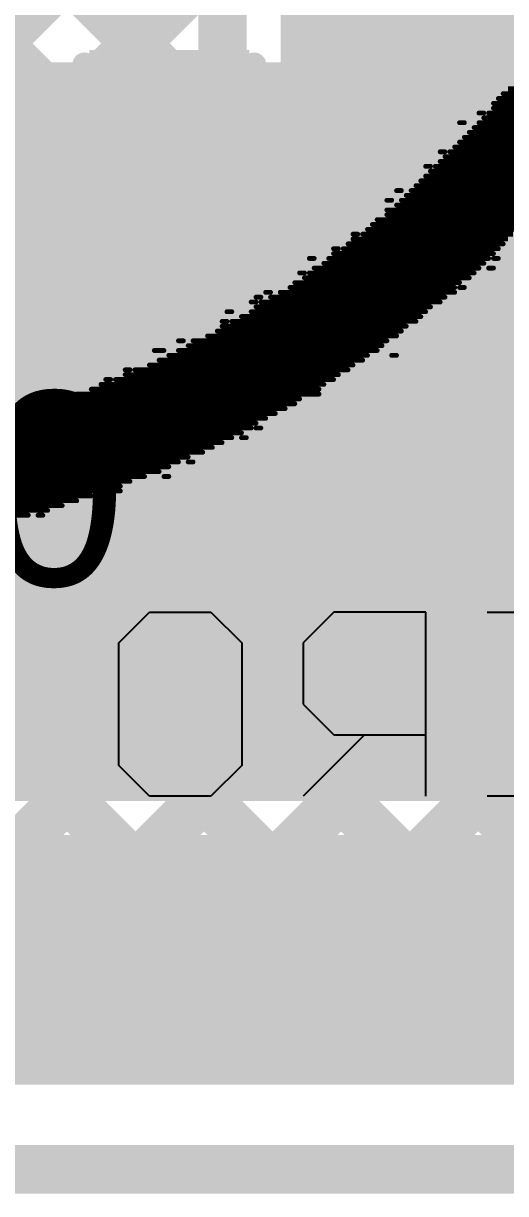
# Model space of a CAD drawing. Header units: millimetres. Extents: x 0.79 to 4.38, y 0.99 to 3.94.
# Drawn here: x 3.074 to 3.1735, y 0.993 to 1.2345 of the extents above; entities that cross this region are included whole.
import ezdxf

# ---------------------------------------------------------------- set-up
doc = ezdxf.new("R2010")
doc.units = ezdxf.units.MM
doc.header["$MEASUREMENT"] = 0
for name, color, linetype in [('BottomLayer', 5, 'Continuous'), ('BottomOverlay', 54, 'Continuous'), ('Mechanical2', 216, 'Continuous'), ('TopLayer', 1, 'Continuous'), ('TopOverlay', 2, 'Continuous'), ('TopPaste', 8, 'Continuous'), ('TopSolder', 216, 'Continuous')]:
    doc.layers.add(name, color=color, linetype=linetype)

# ---------------------------------------------------------------- blocks, each defined once
blk = doc.blocks.new('SOT_23_89')
at = {"layer": 'TopLayer'}
for points in [[(-0.01614, 0.02126), (0.01614, 0.02126), (-0.01614, 0.05748), (0.01614, 0.05748)], [(-0.05354, -0.05748), (-0.02126, -0.05748), (-0.05354, -0.02126), (-0.02126, -0.02126)], [(0.02126, -0.05748), (0.05354, -0.05748), (0.02126, -0.02126), (0.05354, -0.02126)]]:
    blk.add_solid(points, dxfattribs=at)
at = {"layer": 'TopOverlay', "const_width": 0.00787}
for points in [[(-0.063, -0.03), (-0.063, 0.034)], [(-0.063, 0.034), (-0.024, 0.034)], [(0.024, 0.034), (0.063, 0.034)], [(0.063, -0.03), (0.063, 0.034)], [(-0.013, -0.033), (0.013, -0.033)]]:
    blk.add_lwpolyline(points, dxfattribs=at)
at = {"layer": 'TopOverlay'}
for points, const_width in [([(-0.06497, 0.034, 1), (-0.06103, 0.034, 1)], 0.00394), ([(-0.06497, 0.034, 1), (-0.06103, 0.034, 1)], 0.00394), ([(-0.02597, 0.034, 1), (-0.02203, 0.034, 1)], 0.00394), ([(0.02203, 0.034, 1), (0.02597, 0.034, 1)], 0.00394), ([(0.06103, 0.034, 1), (0.06497, 0.034, 1)], 0.00394), ([(0.06103, 0.034, 1), (0.06497, 0.034, 1)], 0.00394), ([(-0.06497, -0.03, 1), (-0.06103, -0.03, 1)], 0.00394), ([(0.06103, -0.03, 1), (0.06497, -0.03, 1)], 0.00394), ([(-0.01497, -0.033, 1), (-0.01103, -0.033, 1)], 0.00394), ([(0.01103, -0.033, 1), (0.01497, -0.033, 1)], 0.00394), ([(-0.06439, -0.045, 1), (-0.07161, -0.045, 1)], 0.01), ([(-0.07411, -0.045, 1), (-0.06911, -0.045, 1)], 0.005), ([(-0.06689, -0.045, 1), (-0.06189, -0.045, 1)], 0.005)]:
    blk.add_lwpolyline(points, format="xyb", close=True, dxfattribs=dict(at, const_width=const_width))
at = {"layer": 'TopPaste'}
for points in [[(-0.01614, 0.02126), (0.01614, 0.02126), (-0.01614, 0.05748), (0.01614, 0.05748)], [(-0.05354, -0.05748), (-0.02126, -0.05748), (-0.05354, -0.02126), (-0.02126, -0.02126)], [(0.02126, -0.05748), (0.05354, -0.05748), (0.02126, -0.02126), (0.05354, -0.02126)]]:
    blk.add_solid(points, dxfattribs=at)
at = {"layer": 'TopSolder'}
for points in [[(-0.02014, 0.01726), (0.02014, 0.01726), (-0.02014, 0.06148), (0.02014, 0.06148)], [(-0.05754, -0.06148), (-0.01726, -0.06148), (-0.05754, -0.01726), (-0.01726, -0.01726)], [(0.01726, -0.06148), (0.05754, -0.06148), (0.01726, -0.01726), (0.05754, -0.01726)]]:
    blk.add_solid(points, dxfattribs=at)
blk = doc.blocks.new('C__0402_148')
at = {"layer": 'TopLayer'}
for points in [[(-0.0095, -0.0125), (-0.0095, 0.0125), (-0.0275, -0.0125), (-0.0275, 0.0125)], [(0.0275, -0.0125), (0.0275, 0.0125), (0.0095, -0.0125), (0.0095, 0.0125)]]:
    blk.add_solid(points, dxfattribs=at)
at = {"layer": 'TopOverlay', "const_width": 0.005}
for points in [[(-0.0325, 0.0175), (-0.0085, 0.0175)], [(-0.0325, 0.0175), (-0.0325, -0.0175)], [(0.0085, 0.0175), (0.0325, 0.0175)], [(0.0325, 0.0175), (0.0325, -0.0175)], [(-0.0325, -0.0175), (-0.0085, -0.0175)], [(0.0085, -0.0175), (0.0325, -0.0175)]]:
    blk.add_lwpolyline(points, dxfattribs=at)
at = {"layer": 'TopOverlay', "const_width": 0.0025}
for points in [[(-0.03375, 0.0175, 1), (-0.03125, 0.0175, 1)], [(-0.03375, 0.0175, 1), (-0.03125, 0.0175, 1)], [(-0.00975, 0.0175, 1), (-0.00725, 0.0175, 1)], [(0.00725, 0.0175, 1), (0.00975, 0.0175, 1)], [(0.03125, 0.0175, 1), (0.03375, 0.0175, 1)], [(0.03125, 0.0175, 1), (0.03375, 0.0175, 1)], [(-0.03375, -0.0175, 1), (-0.03125, -0.0175, 1)], [(-0.03375, -0.0175, 1), (-0.03125, -0.0175, 1)], [(-0.00975, -0.0175, 1), (-0.00725, -0.0175, 1)], [(0.00725, -0.0175, 1), (0.00975, -0.0175, 1)], [(0.03125, -0.0175, 1), (0.03375, -0.0175, 1)], [(0.03125, -0.0175, 1), (0.03375, -0.0175, 1)]]:
    blk.add_lwpolyline(points, format="xyb", close=True, dxfattribs=at)
at = {"layer": 'TopPaste'}
for points in [[(-0.0095, -0.0125), (-0.0095, 0.0125), (-0.0275, -0.0125), (-0.0275, 0.0125)], [(0.0275, -0.0125), (0.0275, 0.0125), (0.0095, -0.0125), (0.0095, 0.0125)]]:
    blk.add_solid(points, dxfattribs=at)
at = {"layer": 'TopSolder'}
for points in [[(-0.0055, -0.0165), (-0.0055, 0.0165), (-0.0315, -0.0165), (-0.0315, 0.0165)], [(0.0315, -0.0165), (0.0315, 0.0165), (0.0055, -0.0165), (0.0055, 0.0165)]]:
    blk.add_solid(points, dxfattribs=at)
blk = doc.blocks.new('R__0402_205')
at = {"layer": 'TopLayer'}
for points in [[(-0.0095, -0.0125), (-0.0095, 0.0125), (-0.0275, -0.0125), (-0.0275, 0.0125)], [(0.0275, -0.0125), (0.0275, 0.0125), (0.0095, -0.0125), (0.0095, 0.0125)]]:
    blk.add_solid(points, dxfattribs=at)
at = {"layer": 'TopOverlay', "const_width": 0.005}
for points in [[(-0.0325, 0.0175), (-0.0085, 0.0175)], [(-0.0325, -0.0175), (-0.0325, 0.0175)], [(0.0085, 0.0175), (0.0325, 0.0175)], [(0.0325, -0.0175), (0.0325, 0.0175)], [(-0.0325, -0.0175), (-0.0085, -0.0175)], [(0.0085, -0.0175), (0.0325, -0.0175)]]:
    blk.add_lwpolyline(points, dxfattribs=at)
at = {"layer": 'TopOverlay', "const_width": 0.0025}
for points in [[(-0.03375, 0.0175, 1), (-0.03125, 0.0175, 1)], [(-0.03375, 0.0175, 1), (-0.03125, 0.0175, 1)], [(-0.00975, 0.0175, 1), (-0.00725, 0.0175, 1)], [(0.00725, 0.0175, 1), (0.00975, 0.0175, 1)], [(0.03125, 0.0175, 1), (0.03375, 0.0175, 1)], [(0.03125, 0.0175, 1), (0.03375, 0.0175, 1)], [(-0.03375, -0.0175, 1), (-0.03125, -0.0175, 1)], [(-0.03375, -0.0175, 1), (-0.03125, -0.0175, 1)], [(-0.00975, -0.0175, 1), (-0.00725, -0.0175, 1)], [(0.00725, -0.0175, 1), (0.00975, -0.0175, 1)], [(0.03125, -0.0175, 1), (0.03375, -0.0175, 1)], [(0.03125, -0.0175, 1), (0.03375, -0.0175, 1)]]:
    blk.add_lwpolyline(points, format="xyb", close=True, dxfattribs=at)
at = {"layer": 'TopPaste'}
for points in [[(-0.0095, -0.0125), (-0.0095, 0.0125), (-0.0275, -0.0125), (-0.0275, 0.0125)], [(0.0275, -0.0125), (0.0275, 0.0125), (0.0095, -0.0125), (0.0095, 0.0125)]]:
    blk.add_solid(points, dxfattribs=at)
at = {"layer": 'TopSolder'}
for points in [[(-0.0055, -0.0165), (-0.0055, 0.0165), (-0.0315, -0.0165), (-0.0315, 0.0165)], [(0.0315, -0.0165), (0.0315, 0.0165), (0.0055, -0.0165), (0.0055, 0.0165)]]:
    blk.add_solid(points, dxfattribs=at)
blk = doc.blocks.new('R__0402_206')
at = {"layer": 'TopLayer'}
for points in [[(-0.0095, -0.0125), (-0.0095, 0.0125), (-0.0275, -0.0125), (-0.0275, 0.0125)], [(0.0275, -0.0125), (0.0275, 0.0125), (0.0095, -0.0125), (0.0095, 0.0125)]]:
    blk.add_solid(points, dxfattribs=at)
at = {"layer": 'TopOverlay', "const_width": 0.005}
for points in [[(-0.0085, 0.0175), (-0.0325, 0.0175)], [(-0.0325, 0.0175), (-0.0325, -0.0175)], [(0.0325, 0.0175), (0.0085, 0.0175)], [(0.0325, 0.0175), (0.0325, -0.0175)], [(-0.0085, -0.0175), (-0.0325, -0.0175)], [(0.0325, -0.0175), (0.0085, -0.0175)]]:
    blk.add_lwpolyline(points, dxfattribs=at)
at = {"layer": 'TopOverlay', "const_width": 0.0025}
for points in [[(-0.03375, 0.0175, 1), (-0.03125, 0.0175, 1)], [(-0.03375, 0.0175, 1), (-0.03125, 0.0175, 1)], [(-0.00975, 0.0175, 1), (-0.00725, 0.0175, 1)], [(0.00725, 0.0175, 1), (0.00975, 0.0175, 1)], [(0.03125, 0.0175, 1), (0.03375, 0.0175, 1)], [(0.03125, 0.0175, 1), (0.03375, 0.0175, 1)], [(-0.03375, -0.0175, 1), (-0.03125, -0.0175, 1)], [(-0.03375, -0.0175, 1), (-0.03125, -0.0175, 1)], [(-0.00975, -0.0175, 1), (-0.00725, -0.0175, 1)], [(0.00725, -0.0175, 1), (0.00975, -0.0175, 1)], [(0.03125, -0.0175, 1), (0.03375, -0.0175, 1)], [(0.03125, -0.0175, 1), (0.03375, -0.0175, 1)]]:
    blk.add_lwpolyline(points, format="xyb", close=True, dxfattribs=at)
at = {"layer": 'TopPaste'}
for points in [[(-0.0095, -0.0125), (-0.0095, 0.0125), (-0.0275, -0.0125), (-0.0275, 0.0125)], [(0.0275, -0.0125), (0.0275, 0.0125), (0.0095, -0.0125), (0.0095, 0.0125)]]:
    blk.add_solid(points, dxfattribs=at)
at = {"layer": 'TopSolder'}
for points in [[(-0.0055, -0.0165), (-0.0055, 0.0165), (-0.0315, -0.0165), (-0.0315, 0.0165)], [(0.0315, -0.0165), (0.0315, 0.0165), (0.0055, -0.0165), (0.0055, 0.0165)]]:
    blk.add_solid(points, dxfattribs=at)
blk = doc.blocks.new('R__0402_207')
at = {"layer": 'TopLayer'}
for points in [[(-0.0095, -0.0125), (-0.0095, 0.0125), (-0.0275, -0.0125), (-0.0275, 0.0125)], [(0.0275, -0.0125), (0.0275, 0.0125), (0.0095, -0.0125), (0.0095, 0.0125)]]:
    blk.add_solid(points, dxfattribs=at)
at = {"layer": 'TopOverlay', "const_width": 0.005}
for points in [[(-0.0325, -0.0175), (-0.0325, 0.0175)], [(-0.0085, 0.0175), (-0.0325, 0.0175)], [(0.0325, 0.0175), (0.0085, 0.0175)], [(0.0325, -0.0175), (0.0325, 0.0175)], [(-0.0085, -0.0175), (-0.0325, -0.0175)], [(0.0325, -0.0175), (0.0085, -0.0175)]]:
    blk.add_lwpolyline(points, dxfattribs=at)
at = {"layer": 'TopOverlay', "const_width": 0.0025}
for points in [[(-0.03375, 0.0175, 1), (-0.03125, 0.0175, 1)], [(-0.03375, 0.0175, 1), (-0.03125, 0.0175, 1)], [(-0.00975, 0.0175, 1), (-0.00725, 0.0175, 1)], [(0.00725, 0.0175, 1), (0.00975, 0.0175, 1)], [(0.03125, 0.0175, 1), (0.03375, 0.0175, 1)], [(0.03125, 0.0175, 1), (0.03375, 0.0175, 1)], [(-0.03375, -0.0175, 1), (-0.03125, -0.0175, 1)], [(-0.03375, -0.0175, 1), (-0.03125, -0.0175, 1)], [(-0.00975, -0.0175, 1), (-0.00725, -0.0175, 1)], [(0.00725, -0.0175, 1), (0.00975, -0.0175, 1)], [(0.03125, -0.0175, 1), (0.03375, -0.0175, 1)], [(0.03125, -0.0175, 1), (0.03375, -0.0175, 1)]]:
    blk.add_lwpolyline(points, format="xyb", close=True, dxfattribs=at)
at = {"layer": 'TopPaste'}
for points in [[(-0.0095, -0.0125), (-0.0095, 0.0125), (-0.0275, -0.0125), (-0.0275, 0.0125)], [(0.0275, -0.0125), (0.0275, 0.0125), (0.0095, -0.0125), (0.0095, 0.0125)]]:
    blk.add_solid(points, dxfattribs=at)
at = {"layer": 'TopSolder'}
for points in [[(-0.0055, -0.0165), (-0.0055, 0.0165), (-0.0315, -0.0165), (-0.0315, 0.0165)], [(0.0315, -0.0165), (0.0315, 0.0165), (0.0055, -0.0165), (0.0055, 0.0165)]]:
    blk.add_solid(points, dxfattribs=at)

msp = doc.modelspace()

# ---------------------------------------------------------------- linework, layer by layer
at = {"layer": 'BottomLayer', "const_width": 0.01}
for points in [[(2.65421, 1.645), (3.1151, 1.18411)], [(2.6825, 1.645), (3.1151, 1.2124)], [(2.645, 1.62593), (3.1151, 1.15583)], [(2.645, 1.59764), (3.21664, 1.026)], [(2.645, 1.56936), (3.18836, 1.026)], [(2.645, 1.54107), (3.16007, 1.026)], [(2.645, 1.51279), (3.13179, 1.026)], [(2.645, 1.48451), (3.10351, 1.026)], [(2.645, 1.45622), (3.07522, 1.026)], [(3.17561, 1.026), (3.53411, 1.3845)], [(3.1151, 1.1555), (3.1151, 1.3135)], [(2.86448, 1.026), (3.1151, 1.27662)], [(2.89276, 1.026), (3.1151, 1.24834)], [(2.92105, 1.026), (3.1151, 1.22005)], [(2.94933, 1.026), (3.1151, 1.19177)], [(2.97762, 1.026), (3.1151, 1.16348)], [(3.0059, 1.026), (3.1354, 1.1555)], [(3.03419, 1.026), (3.16369, 1.1555)], [(3.06247, 1.026), (3.19197, 1.1555)], [(3.09075, 1.026), (3.22025, 1.1555)], [(3.1151, 1.1555), (3.2871, 1.1555)], [(3.11543, 1.1555), (3.24493, 1.026)], [(3.11904, 1.026), (3.24854, 1.1555)], [(3.14371, 1.1555), (3.27321, 1.026)], [(3.14732, 1.026), (3.27682, 1.1555)], [(3.172, 1.1555), (3.3015, 1.026)], [(2.579, 1.026), (4.16873, 1.026)]]:
    msp.add_lwpolyline(points, dxfattribs=at)
at = {"layer": 'BottomLayer', "const_width": 0.005}
for points in [[(3.1126, 1.22005, 1), (3.1176, 1.22005, 1)], [(3.1126, 1.2124, 1), (3.1176, 1.2124, 1)], [(3.1126, 1.19177, 1), (3.1176, 1.19177, 1)], [(3.1126, 1.18411, 1), (3.1176, 1.18411, 1)], [(3.1126, 1.16348, 1), (3.1176, 1.16348, 1)], [(3.1126, 1.15583, 1), (3.1176, 1.15583, 1)], [(3.1126, 1.1555, 1), (3.1176, 1.1555, 1)], [(3.1126, 1.1555, 1), (3.1176, 1.1555, 1)], [(3.11293, 1.1555, 1), (3.11793, 1.1555, 1)], [(3.1329, 1.1555, 1), (3.1379, 1.1555, 1)], [(3.14121, 1.1555, 1), (3.14621, 1.1555, 1)], [(3.16119, 1.1555, 1), (3.16619, 1.1555, 1)], [(3.1695, 1.1555, 1), (3.1745, 1.1555, 1)], [(3.07272, 1.026, 1), (3.07772, 1.026, 1)], [(3.08825, 1.026, 1), (3.09325, 1.026, 1)], [(3.10101, 1.026, 1), (3.10601, 1.026, 1)], [(3.11654, 1.026, 1), (3.12154, 1.026, 1)], [(3.12929, 1.026, 1), (3.13429, 1.026, 1)], [(3.14482, 1.026, 1), (3.14982, 1.026, 1)], [(3.15757, 1.026, 1), (3.16257, 1.026, 1)], [(3.17311, 1.026, 1), (3.17811, 1.026, 1)]]:
    msp.add_lwpolyline(points, format="xyb", close=True, dxfattribs=at)
at = {"layer": 'BottomLayer'}
msp.add_solid([(3.1271, 1.1675), (3.2751, 1.1675), (3.1271, 1.3015), (3.2751, 1.3015)], dxfattribs=at)
at = {"layer": 'BottomOverlay'}
for p, q in [((3.09371, 1.10666), (3.10004, 1.11299)), ((3.10004, 1.11299), (3.11271, 1.11299)), ((3.11271, 1.11299), (3.11904, 1.10666)), ((3.13803, 1.11299), (3.1317, 1.10666)), ((3.15702, 1.11299), (3.13803, 1.11299)), ((3.15702, 1.075), (3.15702, 1.11299)), ((3.16969, 1.11299), (3.19501, 1.11299)), ((3.09371, 1.08133), (3.09371, 1.10666)), ((3.11904, 1.10666), (3.11904, 1.08133)), ((3.1317, 1.10666), (3.1317, 1.09399)), ((3.1317, 1.09399), (3.13803, 1.08766)), ((3.14436, 1.08766), (3.1317, 1.075)), ((3.13803, 1.08766), (3.15702, 1.08766)), ((3.10004, 1.075), (3.09371, 1.08133)), ((3.11904, 1.08133), (3.11271, 1.075)), ((3.11271, 1.075), (3.10004, 1.075)), ((3.19501, 1.075), (3.16969, 1.075))]:
    msp.add_line(p, q, dxfattribs=at)
at = {"layer": 'BottomOverlay', "const_width": 0.001}
for points in [[(3.173, 1.22), (3.201, 1.22)], [(3.174, 1.221), (3.2, 1.221)], [(3.171, 1.218), (3.198, 1.218)], [(3.171, 1.217), (3.197, 1.217)], [(3.172, 1.219), (3.199, 1.219)], [(3.168, 1.216), (3.169, 1.216)], [(3.169, 1.215), (3.196, 1.215)], [(3.17, 1.216), (3.197, 1.216)], [(3.164, 1.214), (3.165, 1.214)], [(3.166, 1.212), (3.193, 1.212)], [(3.167, 1.213), (3.194, 1.213)], [(3.168, 1.214), (3.195, 1.214)], [(3.164, 1.21), (3.192, 1.21)], [(3.165, 1.211), (3.193, 1.211)], [(3.16, 1.208), (3.161, 1.208)], [(3.162, 1.208), (3.19, 1.208)], [(3.163, 1.209), (3.191, 1.209)], [(3.157, 1.205), (3.158, 1.205)], [(3.159, 1.205), (3.188, 1.205)], [(3.16, 1.206), (3.189, 1.206)], [(3.161, 1.207), (3.189, 1.207)], [(3.157, 1.203), (3.186, 1.203)], [(3.158, 1.204), (3.187, 1.204)], [(3.151, 1.2), (3.152, 1.2)], [(3.154, 1.2), (3.184, 1.2)], [(3.155, 1.201), (3.185, 1.201)], [(3.156, 1.202), (3.186, 1.202)], [(3.149, 1.198), (3.15, 1.198)], [(3.152, 1.198), (3.182, 1.198)], [(3.153, 1.199), (3.184, 1.199)], [(3.149, 1.196), (3.18, 1.196)], [(3.149, 1.195), (3.179, 1.195)], [(3.151, 1.197), (3.181, 1.197)], [(3.146, 1.193), (3.177, 1.193)], [(3.147, 1.194), (3.178, 1.194)], [(3.142, 1.191), (3.143, 1.191)], [(3.144, 1.191), (3.175, 1.191)], [(3.145, 1.192), (3.176, 1.192)], [(3.138, 1.188), (3.139, 1.188)], [(3.14, 1.188), (3.172, 1.188)], [(3.141, 1.189), (3.173, 1.189)], [(3.142, 1.19), (3.174, 1.19)], [(3.133, 1.186), (3.134, 1.186)], [(3.137, 1.186), (3.17, 1.186)], [(3.138, 1.187), (3.171, 1.187)], [(3.171, 1.186), (3.172, 1.186)], [(3.131, 1.183), (3.132, 1.183)], [(3.133, 1.183), (3.167, 1.183)], [(3.134, 1.184), (3.168, 1.184)], [(3.136, 1.185), (3.169, 1.185)], [(3.17, 1.184), (3.171, 1.184)], [(3.13, 1.181), (3.164, 1.181)], [(3.132, 1.182), (3.166, 1.182)], [(3.124, 1.179), (3.125, 1.179)], [(3.127, 1.179), (3.163, 1.179)], [(3.129, 1.18), (3.163, 1.18)], [(3.164, 1.18), (3.165, 1.18)], [(3.121, 1.177), (3.122, 1.177)], [(3.122, 1.178), (3.123, 1.178)], [(3.122, 1.176), (3.158, 1.176)], [(3.123, 1.177), (3.16, 1.177)], [(3.125, 1.178), (3.161, 1.178)], [(3.116, 1.175), (3.117, 1.175)], [(3.119, 1.174), (3.156, 1.174)], [(3.121, 1.175), (3.157, 1.175)], [(3.114, 1.171), (3.152, 1.171)], [(3.115, 1.173), (3.116, 1.173)], [(3.115, 1.172), (3.153, 1.172)], [(3.117, 1.173), (3.155, 1.173)], [(3.106, 1.169), (3.107, 1.169)], [(3.109, 1.169), (3.149, 1.169)], [(3.112, 1.17), (3.151, 1.17)], [(3.101, 1.167), (3.103, 1.167)], [(3.104, 1.166), (3.145, 1.166)], [(3.106, 1.167), (3.147, 1.167)], [(3.108, 1.168), (3.148, 1.168)], [(3.15, 1.166), (3.151, 1.166)], [(3.1, 1.164), (3.142, 1.164)], [(3.102, 1.165), (3.144, 1.165)], [(3.095, 1.163), (3.096, 1.163)], [(3.095, 1.162), (3.139, 1.162)], [(3.097, 1.163), (3.141, 1.163)], [(3.088, 1.159), (3.135, 1.159)], [(3.09, 1.16), (3.136, 1.16)], [(3.091, 1.161), (3.092, 1.161)], [(3.093, 1.161), (3.138, 1.161)], [(3.082, 1.157), (3.131, 1.157)], [(3.085, 1.158), (3.135, 1.158)], [(3.073, 1.154), (3.126, 1.154)], [(3.074, 1.156), (3.075, 1.156)], [(3.076, 1.155), (3.128, 1.155)], [(3.079, 1.156), (3.13, 1.156)], [(3.065, 1.152), (3.122, 1.152)], [(3.069, 1.153), (3.124, 1.153)], [(3.056, 1.15), (3.119, 1.15)], [(3.062, 1.151), (3.121, 1.151)], [(3.122, 1.151), (3.123, 1.151)], [(3.038, 1.147), (3.113, 1.147)], [(3.046, 1.148), (3.115, 1.148)], [(3.051, 1.149), (3.117, 1.149)], [(3.119, 1.149), (3.12, 1.149)], [(2.919, 1.145), (3.108, 1.145)], [(3.03, 1.146), (3.111, 1.146)], [(2.92, 1.144), (3.106, 1.144)], [(2.923, 1.143), (3.104, 1.143)], [(2.926, 1.142), (3.102, 1.142)], [(3.108, 1.144), (3.109, 1.144)], [(2.928, 1.141), (3.099, 1.141)], [(2.93, 1.14), (3.096, 1.14)], [(3.103, 1.141), (3.104, 1.141)], [(2.933, 1.139), (3.094, 1.139)], [(2.935, 1.138), (3.091, 1.138)], [(2.939, 1.137), (3.088, 1.137)], [(3.093, 1.138), (3.094, 1.138)], [(2.942, 1.136), (3.085, 1.136)], [(2.945, 1.135), (3.082, 1.135)], [(2.948, 1.134), (3.079, 1.134)], [(2.952, 1.133), (3.075, 1.133)], [(3.077, 1.133), (3.078, 1.133)]]:
    msp.add_lwpolyline(points, dxfattribs=at)
at = {"layer": 'BottomOverlay', "const_width": 0.0005}
for points in [[(3.17275, 1.22, 1), (3.17325, 1.22, 1)], [(3.17075, 1.218, 1), (3.17125, 1.218, 1)], [(3.17075, 1.217, 1), (3.17125, 1.217, 1)], [(3.17175, 1.219, 1), (3.17225, 1.219, 1)], [(3.16775, 1.216, 1), (3.16825, 1.216, 1)], [(3.16875, 1.216, 1), (3.16925, 1.216, 1)], [(3.16875, 1.215, 1), (3.16925, 1.215, 1)], [(3.16975, 1.216, 1), (3.17025, 1.216, 1)], [(3.16375, 1.214, 1), (3.16425, 1.214, 1)], [(3.16475, 1.214, 1), (3.16525, 1.214, 1)], [(3.16575, 1.212, 1), (3.16625, 1.212, 1)], [(3.16675, 1.213, 1), (3.16725, 1.213, 1)], [(3.16775, 1.214, 1), (3.16825, 1.214, 1)], [(3.16375, 1.21, 1), (3.16425, 1.21, 1)], [(3.16475, 1.211, 1), (3.16525, 1.211, 1)], [(3.15975, 1.208, 1), (3.16025, 1.208, 1)], [(3.16075, 1.208, 1), (3.16125, 1.208, 1)], [(3.16175, 1.208, 1), (3.16225, 1.208, 1)], [(3.16275, 1.209, 1), (3.16325, 1.209, 1)], [(3.15675, 1.205, 1), (3.15725, 1.205, 1)], [(3.15775, 1.205, 1), (3.15825, 1.205, 1)], [(3.15875, 1.205, 1), (3.15925, 1.205, 1)], [(3.15975, 1.206, 1), (3.16025, 1.206, 1)], [(3.16075, 1.207, 1), (3.16125, 1.207, 1)], [(3.15675, 1.203, 1), (3.15725, 1.203, 1)], [(3.15775, 1.204, 1), (3.15825, 1.204, 1)], [(3.15075, 1.2, 1), (3.15125, 1.2, 1)], [(3.15175, 1.2, 1), (3.15225, 1.2, 1)], [(3.15375, 1.2, 1), (3.15425, 1.2, 1)], [(3.15475, 1.201, 1), (3.15525, 1.201, 1)], [(3.15575, 1.202, 1), (3.15625, 1.202, 1)], [(3.14875, 1.198, 1), (3.14925, 1.198, 1)], [(3.14975, 1.198, 1), (3.15025, 1.198, 1)], [(3.15175, 1.198, 1), (3.15225, 1.198, 1)], [(3.15275, 1.199, 1), (3.15325, 1.199, 1)], [(3.14875, 1.196, 1), (3.14925, 1.196, 1)], [(3.14875, 1.195, 1), (3.14925, 1.195, 1)], [(3.15075, 1.197, 1), (3.15125, 1.197, 1)], [(3.14575, 1.193, 1), (3.14625, 1.193, 1)], [(3.14675, 1.194, 1), (3.14725, 1.194, 1)], [(3.14175, 1.191, 1), (3.14225, 1.191, 1)], [(3.14275, 1.191, 1), (3.14325, 1.191, 1)], [(3.14375, 1.191, 1), (3.14425, 1.191, 1)], [(3.14475, 1.192, 1), (3.14525, 1.192, 1)], [(3.13775, 1.188, 1), (3.13825, 1.188, 1)], [(3.13875, 1.188, 1), (3.13925, 1.188, 1)], [(3.13975, 1.188, 1), (3.14025, 1.188, 1)], [(3.14075, 1.189, 1), (3.14125, 1.189, 1)], [(3.14175, 1.19, 1), (3.14225, 1.19, 1)], [(3.17175, 1.188, 1), (3.17225, 1.188, 1)], [(3.17275, 1.189, 1), (3.17325, 1.189, 1)], [(3.13275, 1.186, 1), (3.13325, 1.186, 1)], [(3.13375, 1.186, 1), (3.13425, 1.186, 1)], [(3.13675, 1.186, 1), (3.13725, 1.186, 1)], [(3.13775, 1.187, 1), (3.13825, 1.187, 1)], [(3.16975, 1.186, 1), (3.17025, 1.186, 1)], [(3.17075, 1.187, 1), (3.17125, 1.187, 1)], [(3.17075, 1.186, 1), (3.17125, 1.186, 1)], [(3.17175, 1.186, 1), (3.17225, 1.186, 1)], [(3.13075, 1.183, 1), (3.13125, 1.183, 1)], [(3.13175, 1.183, 1), (3.13225, 1.183, 1)], [(3.13275, 1.183, 1), (3.13325, 1.183, 1)], [(3.13375, 1.184, 1), (3.13425, 1.184, 1)], [(3.13575, 1.185, 1), (3.13625, 1.185, 1)], [(3.16675, 1.183, 1), (3.16725, 1.183, 1)], [(3.16775, 1.184, 1), (3.16825, 1.184, 1)], [(3.16875, 1.185, 1), (3.16925, 1.185, 1)], [(3.16975, 1.184, 1), (3.17025, 1.184, 1)], [(3.17075, 1.184, 1), (3.17125, 1.184, 1)], [(3.12975, 1.181, 1), (3.13025, 1.181, 1)], [(3.13175, 1.182, 1), (3.13225, 1.182, 1)], [(3.16375, 1.181, 1), (3.16425, 1.181, 1)], [(3.16575, 1.182, 1), (3.16625, 1.182, 1)], [(3.12375, 1.179, 1), (3.12425, 1.179, 1)], [(3.12475, 1.179, 1), (3.12525, 1.179, 1)], [(3.12675, 1.179, 1), (3.12725, 1.179, 1)], [(3.12875, 1.18, 1), (3.12925, 1.18, 1)], [(3.16275, 1.18, 1), (3.16325, 1.18, 1)], [(3.16275, 1.179, 1), (3.16325, 1.179, 1)], [(3.16375, 1.18, 1), (3.16425, 1.18, 1)], [(3.16475, 1.18, 1), (3.16525, 1.18, 1)], [(3.12075, 1.177, 1), (3.12125, 1.177, 1)], [(3.12175, 1.178, 1), (3.12225, 1.178, 1)], [(3.12175, 1.177, 1), (3.12225, 1.177, 1)], [(3.12175, 1.176, 1), (3.12225, 1.176, 1)], [(3.12275, 1.178, 1), (3.12325, 1.178, 1)], [(3.12275, 1.177, 1), (3.12325, 1.177, 1)], [(3.12475, 1.178, 1), (3.12525, 1.178, 1)], [(3.15775, 1.176, 1), (3.15825, 1.176, 1)], [(3.15975, 1.177, 1), (3.16025, 1.177, 1)], [(3.16075, 1.178, 1), (3.16125, 1.178, 1)], [(3.11575, 1.175, 1), (3.11625, 1.175, 1)], [(3.11675, 1.175, 1), (3.11725, 1.175, 1)], [(3.11875, 1.174, 1), (3.11925, 1.174, 1)], [(3.12075, 1.175, 1), (3.12125, 1.175, 1)], [(3.15575, 1.174, 1), (3.15625, 1.174, 1)], [(3.15675, 1.175, 1), (3.15725, 1.175, 1)], [(3.11375, 1.171, 1), (3.11425, 1.171, 1)], [(3.11475, 1.173, 1), (3.11525, 1.173, 1)], [(3.11475, 1.172, 1), (3.11525, 1.172, 1)], [(3.11575, 1.173, 1), (3.11625, 1.173, 1)], [(3.11675, 1.173, 1), (3.11725, 1.173, 1)], [(3.15175, 1.171, 1), (3.15225, 1.171, 1)], [(3.15275, 1.172, 1), (3.15325, 1.172, 1)], [(3.15475, 1.173, 1), (3.15525, 1.173, 1)], [(3.10575, 1.169, 1), (3.10625, 1.169, 1)], [(3.10675, 1.169, 1), (3.10725, 1.169, 1)], [(3.10875, 1.169, 1), (3.10925, 1.169, 1)], [(3.11175, 1.17, 1), (3.11225, 1.17, 1)], [(3.14875, 1.169, 1), (3.14925, 1.169, 1)], [(3.15075, 1.17, 1), (3.15125, 1.17, 1)], [(3.10075, 1.167, 1), (3.10125, 1.167, 1)], [(3.10275, 1.167, 1), (3.10325, 1.167, 1)], [(3.10375, 1.166, 1), (3.10425, 1.166, 1)], [(3.10575, 1.167, 1), (3.10625, 1.167, 1)], [(3.10775, 1.168, 1), (3.10825, 1.168, 1)], [(3.14475, 1.166, 1), (3.14525, 1.166, 1)], [(3.14675, 1.167, 1), (3.14725, 1.167, 1)], [(3.14775, 1.168, 1), (3.14825, 1.168, 1)], [(3.14975, 1.166, 1), (3.15025, 1.166, 1)], [(3.15075, 1.166, 1), (3.15125, 1.166, 1)], [(3.09975, 1.164, 1), (3.10025, 1.164, 1)], [(3.10175, 1.165, 1), (3.10225, 1.165, 1)], [(3.14175, 1.164, 1), (3.14225, 1.164, 1)], [(3.14375, 1.165, 1), (3.14425, 1.165, 1)], [(3.09475, 1.163, 1), (3.09525, 1.163, 1)], [(3.09475, 1.162, 1), (3.09525, 1.162, 1)], [(3.09575, 1.163, 1), (3.09625, 1.163, 1)], [(3.09675, 1.163, 1), (3.09725, 1.163, 1)], [(3.13875, 1.162, 1), (3.13925, 1.162, 1)], [(3.14075, 1.163, 1), (3.14125, 1.163, 1)], [(3.08775, 1.159, 1), (3.08825, 1.159, 1)], [(3.08975, 1.16, 1), (3.09025, 1.16, 1)], [(3.09075, 1.161, 1), (3.09125, 1.161, 1)], [(3.09175, 1.161, 1), (3.09225, 1.161, 1)], [(3.09275, 1.161, 1), (3.09325, 1.161, 1)], [(3.13475, 1.159, 1), (3.13525, 1.159, 1)], [(3.13575, 1.16, 1), (3.13625, 1.16, 1)], [(3.13775, 1.161, 1), (3.13825, 1.161, 1)], [(3.08175, 1.157, 1), (3.08225, 1.157, 1)], [(3.08475, 1.158, 1), (3.08525, 1.158, 1)], [(3.13075, 1.157, 1), (3.13125, 1.157, 1)], [(3.13475, 1.158, 1), (3.13525, 1.158, 1)], [(3.07375, 1.156, 1), (3.07425, 1.156, 1)], [(3.07475, 1.156, 1), (3.07525, 1.156, 1)], [(3.07575, 1.155, 1), (3.07625, 1.155, 1)], [(3.07875, 1.156, 1), (3.07925, 1.156, 1)], [(3.12575, 1.154, 1), (3.12625, 1.154, 1)], [(3.12775, 1.155, 1), (3.12825, 1.155, 1)], [(3.12975, 1.156, 1), (3.13025, 1.156, 1)], [(3.12175, 1.152, 1), (3.12225, 1.152, 1)], [(3.12375, 1.153, 1), (3.12425, 1.153, 1)], [(3.11875, 1.15, 1), (3.11925, 1.15, 1)], [(3.12075, 1.151, 1), (3.12125, 1.151, 1)], [(3.12175, 1.151, 1), (3.12225, 1.151, 1)], [(3.12275, 1.151, 1), (3.12325, 1.151, 1)], [(3.11275, 1.147, 1), (3.11325, 1.147, 1)], [(3.11475, 1.148, 1), (3.11525, 1.148, 1)], [(3.11675, 1.149, 1), (3.11725, 1.149, 1)], [(3.11875, 1.149, 1), (3.11925, 1.149, 1)], [(3.11975, 1.149, 1), (3.12025, 1.149, 1)], [(3.10775, 1.145, 1), (3.10825, 1.145, 1)], [(3.11075, 1.146, 1), (3.11125, 1.146, 1)], [(3.10175, 1.142, 1), (3.10225, 1.142, 1)], [(3.10375, 1.143, 1), (3.10425, 1.143, 1)], [(3.10575, 1.144, 1), (3.10625, 1.144, 1)], [(3.10775, 1.144, 1), (3.10825, 1.144, 1)], [(3.10875, 1.144, 1), (3.10925, 1.144, 1)], [(3.09575, 1.14, 1), (3.09625, 1.14, 1)], [(3.09875, 1.141, 1), (3.09925, 1.141, 1)], [(3.10275, 1.141, 1), (3.10325, 1.141, 1)], [(3.10375, 1.141, 1), (3.10425, 1.141, 1)], [(3.08775, 1.137, 1), (3.08825, 1.137, 1)], [(3.09075, 1.138, 1), (3.09125, 1.138, 1)], [(3.09275, 1.138, 1), (3.09325, 1.138, 1)], [(3.09375, 1.139, 1), (3.09425, 1.139, 1)], [(3.09375, 1.138, 1), (3.09425, 1.138, 1)], [(3.08175, 1.135, 1), (3.08225, 1.135, 1)], [(3.08475, 1.136, 1), (3.08525, 1.136, 1)], [(3.07475, 1.133, 1), (3.07525, 1.133, 1)], [(3.07675, 1.133, 1), (3.07725, 1.133, 1)], [(3.07775, 1.133, 1), (3.07825, 1.133, 1)], [(3.07875, 1.134, 1), (3.07925, 1.134, 1)]]:
    msp.add_lwpolyline(points, format="xyb", close=True, dxfattribs=at)
at = {"layer": 'Mechanical2', "const_width": 0.01}
msp.add_lwpolyline([(1, 0.998), (4.346, 0.998)], dxfattribs=at)
at = {"layer": 'TopLayer', "const_width": 0.01}
for points in [[(3.0371, 1.062), (3.2116, 1.062)], [(3.04101, 1.03), (3.07301, 1.062)], [(3.06184, 1.062), (3.09384, 1.03)], [(3.06646, 1.03), (3.09846, 1.062)], [(3.0873, 1.062), (3.1193, 1.03)], [(3.09192, 1.03), (3.12392, 1.062)], [(3.11275, 1.062), (3.14475, 1.03)], [(3.11738, 1.03), (3.14938, 1.062)], [(3.13821, 1.062), (3.17021, 1.03)], [(3.14283, 1.03), (3.17483, 1.062)], [(3.16367, 1.062), (3.19567, 1.03)], [(3.16829, 1.03), (3.20029, 1.062)], [(1.616, 1.03), (4.16404, 1.03)]]:
    msp.add_lwpolyline(points, dxfattribs=at)
at = {"layer": 'TopLayer', "const_width": 0.005}
for points in [[(3.07051, 1.062, 1), (3.07551, 1.062, 1)], [(3.0848, 1.062, 1), (3.0898, 1.062, 1)], [(3.09596, 1.062, 1), (3.10096, 1.062, 1)], [(3.11025, 1.062, 1), (3.11525, 1.062, 1)], [(3.12142, 1.062, 1), (3.12642, 1.062, 1)], [(3.13571, 1.062, 1), (3.14071, 1.062, 1)], [(3.14688, 1.062, 1), (3.15188, 1.062, 1)], [(3.16117, 1.062, 1), (3.16617, 1.062, 1)], [(3.17233, 1.062, 1), (3.17733, 1.062, 1)], [(3.08942, 1.03, 1), (3.09442, 1.03, 1)], [(3.09134, 1.03, 1), (3.09634, 1.03, 1)], [(3.11488, 1.03, 1), (3.11988, 1.03, 1)], [(3.1168, 1.03, 1), (3.1218, 1.03, 1)], [(3.14033, 1.03, 1), (3.14533, 1.03, 1)], [(3.14225, 1.03, 1), (3.14725, 1.03, 1)], [(3.16579, 1.03, 1), (3.17079, 1.03, 1)], [(3.16771, 1.03, 1), (3.17271, 1.03, 1)]]:
    msp.add_lwpolyline(points, format="xyb", close=True, dxfattribs=at)
at = {"layer": 'TopLayer'}
for points in [[(2.9661, 1.1645), (3.0751, 1.1645), (2.9661, 1.2255), (3.0751, 1.2255)], [(3.0491, 1.074), (3.1996, 1.074), (3.0491, 1.2265), (3.1996, 1.2265)], [(2.8061, 1.0155), (4.129, 1.0155), (2.8061, 1.0645), (4.129, 1.0645)]]:
    msp.add_solid(points, dxfattribs=at)

# ---------------------------------------------------------------- block references
msp.add_blockref('SOT_23_89', (3.2151, 1.2285))
for name, p, rotation in [('R__0402_207', (3.0571, 1.2345), 270), ('C__0402_148', (3.1041, 1.2345), 90), ('R__0402_206', (3.2081, 1.1345), 180), ('R__0402_205', (3.2081, 1.0925), 360)]:
    msp.add_blockref(name, p, dxfattribs=dict(rotation=rotation))

# ---------------------------------------------------------------- texts
at = {"layer": 'TopOverlay'}
msp.add_text('R10', height=0.04, dxfattribs=at).set_placement((2.9971, 1.1185))

doc.saveas('drawing.dxf')
